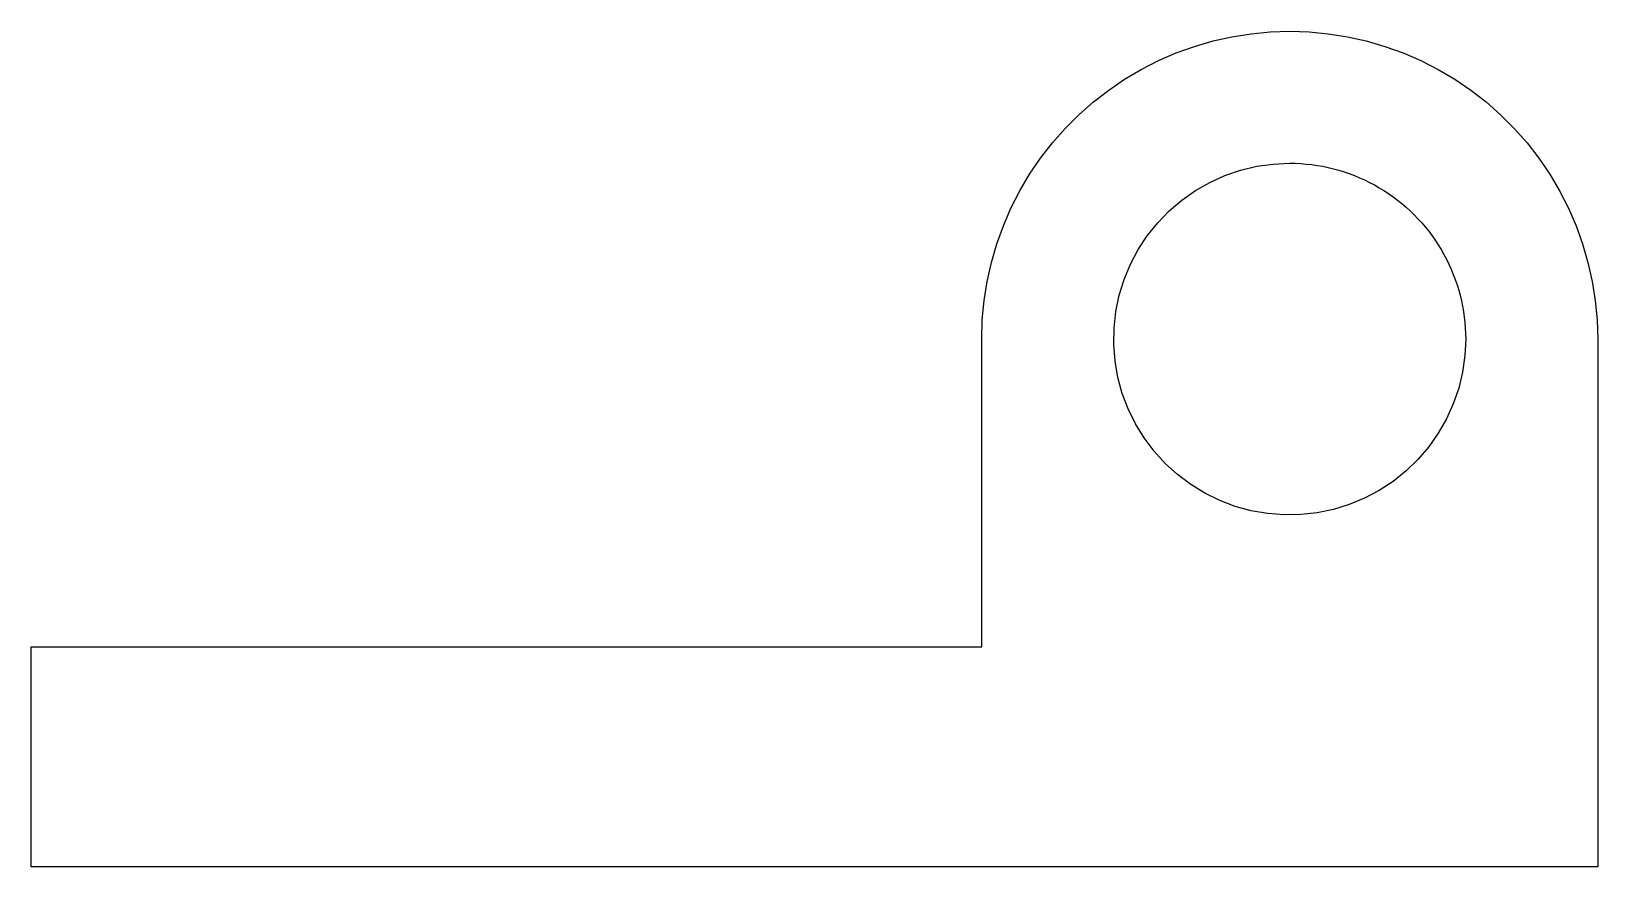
# Model space of a CAD drawing. Header units: metres. Extents: x -30.3 to 5.3, y 0 to 19.
import ezdxf

# ---------------------------------------------------------------- set-up
doc = ezdxf.new("R2010")
doc.units = ezdxf.units.M

msp = doc.modelspace()

# ---------------------------------------------------------------- linework, layer by layer
for points in [[(-8.7, 12), (-8.686, 12.44), (-8.645, 12.877), (-8.576, 13.312), (-8.48, 13.741), (-8.357, 14.163), (-8.208, 14.577), (-8.034, 14.98), (-7.834, 15.372), (-7.61, 15.751), (-7.363, 16.114), (-7.094, 16.462), (-6.803, 16.792), (-6.492, 17.103), (-6.162, 17.394), (-5.814, 17.663), (-5.451, 17.91), (-5.072, 18.134), (-4.68, 18.334), (-4.277, 18.508), (-3.863, 18.657), (-3.441, 18.78), (-3.012, 18.876), (-2.577, 18.945), (-2.14, 18.986), (-1.7, 19), (-1.26, 18.986), (-0.823, 18.945), (-0.388, 18.876), (0.041, 18.78), (0.463, 18.657), (0.877, 18.508), (1.28, 18.334), (1.672, 18.134), (2.051, 17.91), (2.414, 17.663), (2.762, 17.394), (3.092, 17.103), (3.403, 16.792), (3.694, 16.462), (3.963, 16.114), (4.21, 15.751), (4.434, 15.372), (4.634, 14.98), (4.808, 14.577), (4.957, 14.163), (5.08, 13.741), (5.176, 13.312), (5.245, 12.877), (5.286, 12.44), (5.3, 12)], [(2.3, 12), (2.282, 11.624), (2.229, 11.25), (2.141, 10.884), (2.019, 10.528), (1.864, 10.184), (1.677, 9.857), (1.461, 9.548), (1.216, 9.262), (0.945, 9), (0.651, 8.764), (0.336, 8.557), (0.003, 8.381), (-0.345, 8.236), (-0.705, 8.126), (-1.074, 8.049), (-1.449, 8.008), (-1.826, 8.002), (-2.201, 8.032), (-2.573, 8.096), (-2.936, 8.196), (-3.289, 8.329), (-3.627, 8.495), (-3.948, 8.692), (-4.25, 8.918), (-4.528, 9.172), (-4.782, 9.45), (-5.008, 9.752), (-5.205, 10.073), (-5.371, 10.411), (-5.504, 10.764), (-5.604, 11.127), (-5.668, 11.499), (-5.698, 11.874), (-5.692, 12.251), (-5.651, 12.626), (-5.574, 12.995), (-5.464, 13.355), (-5.319, 13.703), (-5.143, 14.036), (-4.936, 14.351), (-4.7, 14.645), (-4.438, 14.916), (-4.152, 15.161), (-3.843, 15.377), (-3.516, 15.564), (-3.172, 15.719), (-2.816, 15.841), (-2.45, 15.929), (-2.076, 15.982), (-1.7, 16)], [(-1.7, 16), (-1.574, 15.998), (-1.449, 15.992), (-1.324, 15.982), (-1.199, 15.968), (-1.074, 15.951), (-0.95, 15.929), (-0.827, 15.904), (-0.705, 15.874), (-0.584, 15.841), (-0.464, 15.804), (-0.345, 15.764), (-0.228, 15.719), (-0.111, 15.671), (0.003, 15.619), (0.116, 15.564), (0.227, 15.505), (0.336, 15.443), (0.443, 15.377), (0.548, 15.308), (0.651, 15.236), (0.752, 15.161), (0.85, 15.082), (0.945, 15), (1.038, 14.916), (1.128, 14.828), (1.216, 14.738), (1.3, 14.645), (1.382, 14.55), (1.461, 14.452), (1.536, 14.351), (1.608, 14.248), (1.677, 14.143), (1.743, 14.036), (1.805, 13.927), (1.864, 13.816), (1.919, 13.703), (1.971, 13.589), (2.019, 13.472), (2.064, 13.355), (2.104, 13.236), (2.141, 13.116), (2.174, 12.995), (2.204, 12.873), (2.229, 12.75), (2.251, 12.626), (2.268, 12.501), (2.282, 12.376), (2.292, 12.251), (2.298, 12.126), (2.3, 12)], [(-8.7, 5), (-8.7, 5.14), (-8.7, 5.28), (-8.7, 5.42), (-8.7, 5.56), (-8.7, 5.7), (-8.7, 5.84), (-8.7, 5.98), (-8.7, 6.12), (-8.7, 6.26), (-8.7, 6.4), (-8.7, 6.54), (-8.7, 6.68), (-8.7, 6.82), (-8.7, 6.96), (-8.7, 7.1), (-8.7, 7.24), (-8.7, 7.38), (-8.7, 7.52), (-8.7, 7.66), (-8.7, 7.8), (-8.7, 7.94), (-8.7, 8.08), (-8.7, 8.22), (-8.7, 8.36), (-8.7, 8.5), (-8.7, 8.64), (-8.7, 8.78), (-8.7, 8.92), (-8.7, 9.06), (-8.7, 9.2), (-8.7, 9.34), (-8.7, 9.48), (-8.7, 9.62), (-8.7, 9.76), (-8.7, 9.9), (-8.7, 10.04), (-8.7, 10.18), (-8.7, 10.32), (-8.7, 10.46), (-8.7, 10.6), (-8.7, 10.74), (-8.7, 10.88), (-8.7, 11.02), (-8.7, 11.16), (-8.7, 11.3), (-8.7, 11.44), (-8.7, 11.58), (-8.7, 11.72), (-8.7, 11.86), (-8.7, 12)], [(-8.7, 5), (-8.7, 5.14), (-8.7, 5.28), (-8.7, 5.42), (-8.7, 5.56), (-8.7, 5.7), (-8.7, 5.84), (-8.7, 5.98), (-8.7, 6.12), (-8.7, 6.26), (-8.7, 6.4), (-8.7, 6.54), (-8.7, 6.68), (-8.7, 6.82), (-8.7, 6.96), (-8.7, 7.1), (-8.7, 7.24), (-8.7, 7.38), (-8.7, 7.52), (-8.7, 7.66), (-8.7, 7.8), (-8.7, 7.94), (-8.7, 8.08), (-8.7, 8.22), (-8.7, 8.36), (-8.7, 8.5), (-8.7, 8.64), (-8.7, 8.78), (-8.7, 8.92), (-8.7, 9.06), (-8.7, 9.2), (-8.7, 9.34), (-8.7, 9.48), (-8.7, 9.62), (-8.7, 9.76), (-8.7, 9.9), (-8.7, 10.04), (-8.7, 10.18), (-8.7, 10.32), (-8.7, 10.46), (-8.7, 10.6), (-8.7, 10.74), (-8.7, 10.88), (-8.7, 11.02), (-8.7, 11.16), (-8.7, 11.3), (-8.7, 11.44), (-8.7, 11.58), (-8.7, 11.72), (-8.7, 11.86), (-8.7, 12)], [(5.3, 12), (5.3, 11.76), (5.3, 11.52), (5.3, 11.28), (5.3, 11.04), (5.3, 10.8), (5.3, 10.56), (5.3, 10.32), (5.3, 10.08), (5.3, 9.84), (5.3, 9.6), (5.3, 9.36), (5.3, 9.12), (5.3, 8.88), (5.3, 8.64), (5.3, 8.4), (5.3, 8.16), (5.3, 7.92), (5.3, 7.68), (5.3, 7.44), (5.3, 7.2), (5.3, 6.96), (5.3, 6.72), (5.3, 6.48), (5.3, 6.24), (5.3, 6), (5.3, 5.76), (5.3, 5.52), (5.3, 5.28), (5.3, 5.04), (5.3, 4.8), (5.3, 4.56), (5.3, 4.32), (5.3, 4.08), (5.3, 3.84), (5.3, 3.6), (5.3, 3.36), (5.3, 3.12), (5.3, 2.88), (5.3, 2.64), (5.3, 2.4), (5.3, 2.16), (5.3, 1.92), (5.3, 1.68), (5.3, 1.44), (5.3, 1.2), (5.3, 0.96), (5.3, 0.72), (5.3, 0.48), (5.3, 0.24), (5.3, 0)], [(-30.3, 0), (-30.3, 0.1), (-30.3, 0.2), (-30.3, 0.3), (-30.3, 0.4), (-30.3, 0.5), (-30.3, 0.6), (-30.3, 0.7), (-30.3, 0.8), (-30.3, 0.9), (-30.3, 1), (-30.3, 1.1), (-30.3, 1.2), (-30.3, 1.3), (-30.3, 1.4), (-30.3, 1.5), (-30.3, 1.6), (-30.3, 1.7), (-30.3, 1.8), (-30.3, 1.9), (-30.3, 2), (-30.3, 2.1), (-30.3, 2.2), (-30.3, 2.3), (-30.3, 2.4), (-30.3, 2.5), (-30.3, 2.6), (-30.3, 2.7), (-30.3, 2.8), (-30.3, 2.9), (-30.3, 3), (-30.3, 3.1), (-30.3, 3.2), (-30.3, 3.3), (-30.3, 3.4), (-30.3, 3.5), (-30.3, 3.6), (-30.3, 3.7), (-30.3, 3.8), (-30.3, 3.9), (-30.3, 4), (-30.3, 4.1), (-30.3, 4.2), (-30.3, 4.3), (-30.3, 4.4), (-30.3, 4.5), (-30.3, 4.6), (-30.3, 4.7), (-30.3, 4.8), (-30.3, 4.9), (-30.3, 5)], [(-30.3, 5), (-29.868, 5), (-29.436, 5), (-29.004, 5), (-28.572, 5), (-28.14, 5), (-27.708, 5), (-27.276, 5), (-26.844, 5), (-26.412, 5), (-25.98, 5), (-25.548, 5), (-25.116, 5), (-24.684, 5), (-24.252, 5), (-23.82, 5), (-23.388, 5), (-22.956, 5), (-22.524, 5), (-22.092, 5), (-21.66, 5), (-21.228, 5), (-20.796, 5), (-20.364, 5), (-19.932, 5), (-19.5, 5), (-19.068, 5), (-18.636, 5), (-18.204, 5), (-17.772, 5), (-17.34, 5), (-16.908, 5), (-16.476, 5), (-16.044, 5), (-15.612, 5), (-15.18, 5), (-14.748, 5), (-14.316, 5), (-13.884, 5), (-13.452, 5), (-13.02, 5), (-12.588, 5), (-12.156, 5), (-11.724, 5), (-11.292, 5), (-10.86, 5), (-10.428, 5), (-9.996, 5), (-9.564, 5), (-9.132, 5), (-8.7, 5)], [(-20, 5), (-19.774, 5), (-19.548, 5), (-19.322, 5), (-19.096, 5), (-18.87, 5), (-18.644, 5), (-18.418, 5), (-18.192, 5), (-17.966, 5), (-17.74, 5), (-17.514, 5), (-17.288, 5), (-17.062, 5), (-16.836, 5), (-16.61, 5), (-16.384, 5), (-16.158, 5), (-15.932, 5), (-15.706, 5), (-15.48, 5), (-15.254, 5), (-15.028, 5), (-14.802, 5), (-14.576, 5), (-14.35, 5), (-14.124, 5), (-13.898, 5), (-13.672, 5), (-13.446, 5), (-13.22, 5), (-12.994, 5), (-12.768, 5), (-12.542, 5), (-12.316, 5), (-12.09, 5), (-11.864, 5), (-11.638, 5), (-11.412, 5), (-11.186, 5), (-10.96, 5), (-10.734, 5), (-10.508, 5), (-10.282, 5), (-10.056, 5), (-9.83, 5), (-9.604, 5), (-9.378, 5), (-9.152, 5), (-8.926, 5), (-8.7, 5)], [(5.3, 0), (4.588, 0), (3.876, 0), (3.164, 0), (2.452, 0), (1.74, 0), (1.028, 0), (0.316, 0), (-0.396, 0), (-1.108, 0), (-1.82, 0), (-2.532, 0), (-3.244, 0), (-3.956, 0), (-4.668, 0), (-5.38, 0), (-6.092, 0), (-6.804, 0), (-7.516, 0), (-8.228, 0), (-8.94, 0), (-9.652, 0), (-10.364, 0), (-11.076, 0), (-11.788, 0), (-12.5, 0), (-13.212, 0), (-13.924, 0), (-14.636, 0), (-15.348, 0), (-16.06, 0), (-16.772, 0), (-17.484, 0), (-18.196, 0), (-18.908, 0), (-19.62, 0), (-20.332, 0), (-21.044, 0), (-21.756, 0), (-22.468, 0), (-23.18, 0), (-23.892, 0), (-24.604, 0), (-25.316, 0), (-26.028, 0), (-26.74, 0), (-27.452, 0), (-28.164, 0), (-28.876, 0), (-29.588, 0), (-30.3, 0)]]:
    msp.add_lwpolyline(points)

doc.saveas('drawing.dxf')
